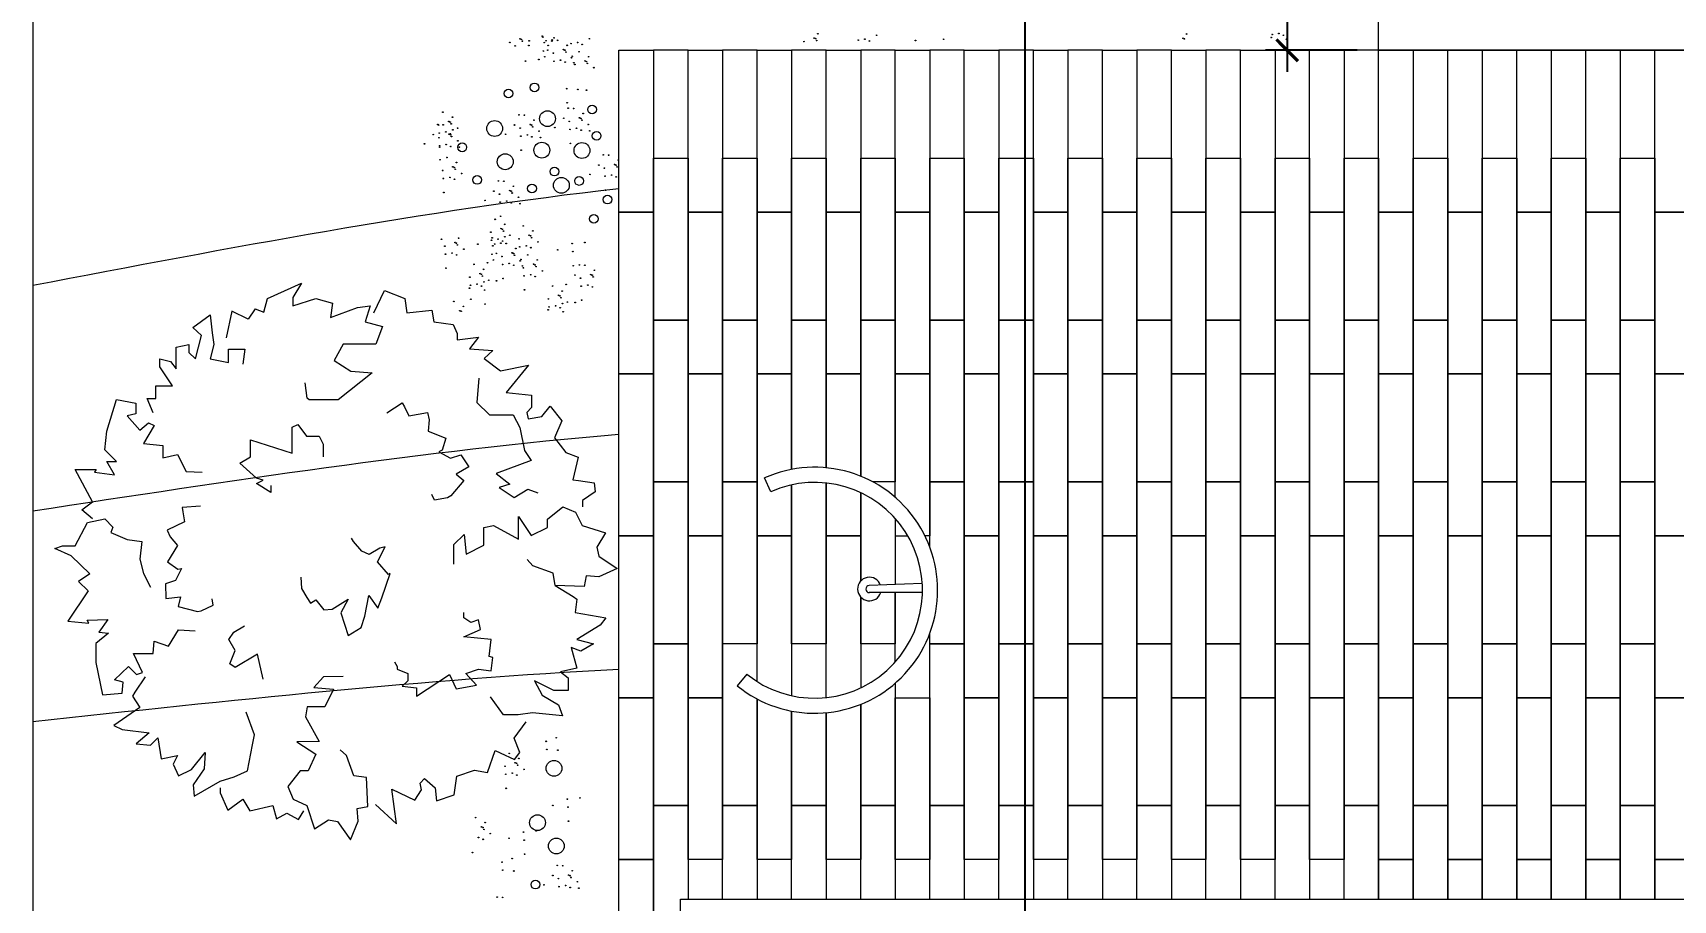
# Model space of a CAD drawing. Header units: millimetres. Extents: x 19901 to 59163, y 13732 to 30178.
# Drawn here: x 41635 to 42395, y 27359 to 27761 of the extents above; entities that cross this region are included whole.
import ezdxf

# ---------------------------------------------------------------- set-up
doc = ezdxf.new("R2010")
doc.units = ezdxf.units.MM
doc.layers.get('0').update_dxf_attribs({"lineweight": 18})
doc.layers.add('A-ANNO-SYMB', color=3, linetype='Continuous')
for name, color, linetype, lineweight in [('A-FURN', 8, 'Continuous', 13), ('Curve di livello', 6, 'Continuous', 9), ('Pavimentazione esterna', 51, 'Continuous', 15), ('QUOTE', 252, 'Continuous', 13), ('Vegetazione', 53, 'Continuous', 9), ('Verde', 86, 'Continuous', 5), ('Wall', 255, 'Continuous', 20)]:
    doc.layers.add(name, color=color, linetype=linetype, lineweight=lineweight)
doc.styles.get("Standard").update_dxf_attribs({"font": 'arial.ttf'})
doc.dimstyles.new('1-1', dxfattribs={"dimtxt": 15, "dimasz": 10, "dimexe": 10, "dimexo": 10, "dimgap": 5, "dimtad": 1, "dimdec": 0, "dimtxsty": 'Standard', "dimblk": 'ARCHTICK', "dimcen": 2.5, "dimdle": 10, "dimadec": 0, "dimazin": 0, "dimtfac": 1, "dimtdec": 0, "dimtmove": 0, "dimatfit": 3, "dimldrblk": 'ARCHTICK', "dimfxl": 1, "dimarcsym": 0})

# ---------------------------------------------------------------- blocks, each defined once
blk = doc.blocks.new('_ArchTick')
at = {"color": 0, "linetype": 'ByBlock', "const_width": 0.15}
blk.add_lwpolyline([(-0.5, -0.5), (0.5, 0.5)], dxfattribs=at)
blk = doc.blocks.new('*D115')
at = {"layer": 'Defpoints', "color": 0, "transparency": 16777216}
for p in [(42258.16, 28224.59), (42215.8, 27753.14), (42258.16, 27753.14)]:
    blk.add_point(p, dxfattribs=at)
at = {"layer": 'QUOTE', "color": 0, "lineweight": -2, "transparency": 16777216}
for p, q in [((42215.8, 28234.59), (42215.8, 27743.14)), ((42248.16, 28224.59), (42205.8, 28224.59)), ((42248.16, 27753.14), (42205.8, 27753.14))]:
    blk.add_line(p, q, dxfattribs=at)
at = {"layer": 'QUOTE', "color": 0, "lineweight": -2, "transparency": 16777216, "xscale": 10, "yscale": 10, "zscale": 10}
for p, rotation in [((42215.8, 28224.59), 90), ((42215.8, 27753.14), 270)]:
    blk.add_blockref('_ArchTick', p, dxfattribs=dict(at, rotation=rotation))
at = {"layer": 'QUOTE', "color": 0, "transparency": 16777216, "insert": (42203.27, 27988.87), "char_height": 15, "attachment_point": 5, "rotation": 90}
blk.add_mtext('471', dxfattribs=at)

msp = doc.modelspace()

# ---------------------------------------------------------------- linework, layer by layer
for p, q in [((41634.61, 27774.99), (41634.57, 27644.26)), ((41634.57, 27644.26), (41634.53, 27509.96)), ((41634.53, 27509.96), (41634.53, 27382.51)), ((41634.53, 27382.51), (41634.53, 27258.48))]:
    msp.add_line(p, q)
at = {"layer": 'A-ANNO-SYMB'}
msp.add_line((42094.27, 28894.92), (42094.27, 26705.81), dxfattribs=at)
at = {"layer": 'A-FURN'}
for p, q in [((42046.7, 27506.12), (42022.09, 27505.16)), ((42046.8, 27501.95), (42022.16, 27501.82))]:
    msp.add_line(p, q, dxfattribs=at)
for radius, start, end in [(5.48, 19.9829, 342.56406), (1.67, 94.11892, 268.42804)]:
    msp.add_arc((42022.21, 27503.49), radius, start, end, dxfattribs=at)
at = {"layer": 'Curve di livello'}
for points in [[(41634.57, 27644.26), (41725.33, 27661.6), (41816.08, 27678.93), (41906.16, 27689.13)], [(41634.54, 27539.71), (41725.2, 27553.6), (41815.86, 27567.49), (41906.16, 27575.31)], [(41634.53, 27442.15), (41725.2, 27451.89), (41815.87, 27461.62), (41906.16, 27466.44)]]:
    msp.add_open_spline(points, degree=3, dxfattribs=at)
at = {"layer": 'Pavimentazione esterna'}
for p, q in [((41938.16, 27753.14), (41922.16, 27753.14)), ((41970.16, 27753.14), (41954.16, 27753.14)), ((42002.16, 27753.14), (41986.16, 27753.14)), ((42034.16, 27753.14), (42018.16, 27753.14)), ((42066.16, 27753.14), (42050.16, 27753.14)), ((42098.16, 27753.14), (42082.16, 27753.14)), ((42130.16, 27753.14), (42114.16, 27753.14)), ((42162.16, 27753.14), (42146.16, 27753.14)), ((42194.16, 27753.14), (42178.16, 27753.14)), ((42226.16, 27753.14), (42210.16, 27753.14)), ((42258.16, 27753.14), (42242.16, 27753.14)), ((42274.16, 27753.14), (42290.16, 27753.14)), ((42306.16, 27753.14), (42322.16, 27753.14)), ((42338.16, 27753.14), (42354.16, 27753.14)), ((42370.16, 27753.14), (42386.16, 27753.14))]:
    msp.add_line(p, q, dxfattribs=at)
for points in [[(41906.16, 27753.14), (41922.16, 27753.14), (41922.16, 27678.14), (41906.16, 27678.14), (41906.16, 27753.14)], [(41938.16, 27753.14), (41954.16, 27753.14), (41954.16, 27678.14), (41938.16, 27678.14), (41938.16, 27753.14)], [(41970.16, 27753.14), (41986.16, 27753.14), (41986.16, 27678.14), (41970.16, 27678.14), (41970.16, 27753.14)], [(42002.16, 27753.14), (42018.16, 27753.14), (42018.16, 27678.14), (42002.16, 27678.14), (42002.16, 27753.14)], [(42034.16, 27753.14), (42050.16, 27753.14), (42050.16, 27678.14), (42034.16, 27678.14), (42034.16, 27753.14)], [(42066.16, 27753.14), (42082.16, 27753.14), (42082.16, 27678.14), (42066.16, 27678.14), (42066.16, 27753.14)], [(42098.16, 27753.14), (42114.16, 27753.14), (42114.16, 27678.14), (42098.16, 27678.14), (42098.16, 27753.14)], [(42130.16, 27753.14), (42146.16, 27753.14), (42146.16, 27678.14), (42130.16, 27678.14), (42130.16, 27753.14)], [(42162.16, 27753.14), (42178.16, 27753.14), (42178.16, 27678.14), (42162.16, 27678.14), (42162.16, 27753.14)], [(42194.16, 27753.14), (42210.16, 27753.14), (42210.16, 27678.14), (42194.16, 27678.14), (42194.16, 27753.14)], [(42226.16, 27753.14), (42242.16, 27753.14), (42242.16, 27678.14), (42226.16, 27678.14), (42226.16, 27753.14)], [(42258.16, 27753.14), (42274.16, 27753.14), (42274.16, 27678.14), (42258.16, 27678.14), (42258.16, 27753.14)], [(42290.16, 27753.14), (42306.16, 27753.14), (42306.16, 27678.14), (42290.16, 27678.14), (42290.16, 27753.14)], [(42322.16, 27753.14), (42338.16, 27753.14), (42338.16, 27678.14), (42322.16, 27678.14), (42322.16, 27753.14)], [(42354.16, 27753.14), (42370.16, 27753.14), (42370.16, 27678.14), (42354.16, 27678.14), (42354.16, 27753.14)], [(42386.16, 27753.14), (42402.16, 27753.14), (42402.16, 27678.14), (42386.16, 27678.14), (42386.16, 27753.14)], [(41922.16, 27703.14), (41938.16, 27703.14), (41938.16, 27628.14), (41922.16, 27628.14), (41922.16, 27703.14)], [(41954.16, 27703.14), (41970.16, 27703.14), (41970.16, 27628.14), (41954.16, 27628.14), (41954.16, 27703.14)], [(41986.16, 27703.14), (42002.16, 27703.14), (42002.16, 27628.14), (41986.16, 27628.14), (41986.16, 27703.14)], [(42018.16, 27703.14), (42034.16, 27703.14), (42034.16, 27628.14), (42018.16, 27628.14), (42018.16, 27703.14)], [(42050.16, 27703.14), (42066.16, 27703.14), (42066.16, 27628.14), (42050.16, 27628.14), (42050.16, 27703.14)], [(42082.16, 27703.14), (42098.16, 27703.14), (42098.16, 27628.14), (42082.16, 27628.14), (42082.16, 27703.14)], [(42114.16, 27703.14), (42130.16, 27703.14), (42130.16, 27628.14), (42114.16, 27628.14), (42114.16, 27703.14)], [(42146.16, 27703.14), (42162.16, 27703.14), (42162.16, 27628.14), (42146.16, 27628.14), (42146.16, 27703.14)], [(42178.16, 27703.14), (42194.16, 27703.14), (42194.16, 27628.14), (42178.16, 27628.14), (42178.16, 27703.14)], [(42210.16, 27703.14), (42226.16, 27703.14), (42226.16, 27628.14), (42210.16, 27628.14), (42210.16, 27703.14)], [(42242.16, 27703.14), (42258.16, 27703.14), (42258.16, 27628.14), (42242.16, 27628.14), (42242.16, 27703.14)], [(42274.16, 27703.14), (42290.16, 27703.14), (42290.16, 27628.14), (42274.16, 27628.14), (42274.16, 27703.14)], [(42306.16, 27703.14), (42322.16, 27703.14), (42322.16, 27628.14), (42306.16, 27628.14), (42306.16, 27703.14)], [(42338.16, 27703.14), (42354.16, 27703.14), (42354.16, 27628.14), (42338.16, 27628.14), (42338.16, 27703.14)], [(42370.16, 27703.14), (42386.16, 27703.14), (42386.16, 27628.14), (42370.16, 27628.14), (42370.16, 27703.14)], [(41906.16, 27678.14), (41922.16, 27678.14), (41922.16, 27603.14), (41906.16, 27603.14), (41906.16, 27678.14)], [(41938.16, 27678.14), (41954.16, 27678.14), (41954.16, 27603.14), (41938.16, 27603.14), (41938.16, 27678.14)], [(41970.16, 27678.14), (41986.16, 27678.14), (41986.16, 27603.14), (41970.16, 27603.14), (41970.16, 27678.14)], [(42002.16, 27678.14), (42018.16, 27678.14), (42018.16, 27603.14), (42002.16, 27603.14), (42002.16, 27678.14)], [(42034.16, 27678.14), (42050.16, 27678.14), (42050.16, 27603.14), (42034.16, 27603.14), (42034.16, 27678.14)], [(42066.16, 27678.14), (42082.16, 27678.14), (42082.16, 27603.14), (42066.16, 27603.14), (42066.16, 27678.14)], [(42098.16, 27678.14), (42114.16, 27678.14), (42114.16, 27603.14), (42098.16, 27603.14), (42098.16, 27678.14)], [(42130.16, 27678.14), (42146.16, 27678.14), (42146.16, 27603.14), (42130.16, 27603.14), (42130.16, 27678.14)], [(42162.16, 27678.14), (42178.16, 27678.14), (42178.16, 27603.14), (42162.16, 27603.14), (42162.16, 27678.14)], [(42194.16, 27678.14), (42210.16, 27678.14), (42210.16, 27603.14), (42194.16, 27603.14), (42194.16, 27678.14)], [(42226.16, 27678.14), (42242.16, 27678.14), (42242.16, 27603.14), (42226.16, 27603.14), (42226.16, 27678.14)], [(42258.16, 27678.14), (42274.16, 27678.14), (42274.16, 27603.14), (42258.16, 27603.14), (42258.16, 27678.14)], [(42290.16, 27678.14), (42306.16, 27678.14), (42306.16, 27603.14), (42290.16, 27603.14), (42290.16, 27678.14)], [(42322.16, 27678.14), (42338.16, 27678.14), (42338.16, 27603.14), (42322.16, 27603.14), (42322.16, 27678.14)], [(42354.16, 27678.14), (42370.16, 27678.14), (42370.16, 27603.14), (42354.16, 27603.14), (42354.16, 27678.14)], [(42386.16, 27678.14), (42402.16, 27678.14), (42402.16, 27603.14), (42386.16, 27603.14), (42386.16, 27678.14)], [(41922.16, 27628.14), (41938.16, 27628.14), (41938.16, 27553.14), (41922.16, 27553.14), (41922.16, 27628.14)], [(41954.16, 27628.14), (41970.16, 27628.14), (41970.16, 27553.14), (41954.16, 27553.14), (41954.16, 27628.14)], [(41986.16, 27628.14), (42002.16, 27628.14), (42002.16, 27559.67)], [(41986.16, 27558.92), (41986.16, 27628.14)], [(42018.16, 27628.14), (42034.16, 27628.14), (42034.16, 27553.14), (42023.78, 27553.14)], [(42018.16, 27555.77), (42018.16, 27628.14)], [(42050.16, 27628.14), (42066.16, 27628.14), (42066.16, 27553.14), (42050.16, 27553.14), (42050.16, 27628.14)], [(42082.16, 27628.14), (42098.16, 27628.14), (42098.16, 27553.14), (42082.16, 27553.14), (42082.16, 27628.14)], [(42114.16, 27628.14), (42130.16, 27628.14), (42130.16, 27553.14), (42114.16, 27553.14), (42114.16, 27628.14)], [(42146.16, 27628.14), (42162.16, 27628.14), (42162.16, 27553.14), (42146.16, 27553.14), (42146.16, 27628.14)], [(42178.16, 27628.14), (42194.16, 27628.14), (42194.16, 27553.14), (42178.16, 27553.14), (42178.16, 27628.14)], [(42210.16, 27628.14), (42226.16, 27628.14), (42226.16, 27553.14), (42210.16, 27553.14), (42210.16, 27628.14)], [(42242.16, 27628.14), (42258.16, 27628.14), (42258.16, 27553.14), (42242.16, 27553.14), (42242.16, 27628.14)], [(42274.16, 27628.14), (42290.16, 27628.14), (42290.16, 27553.14), (42274.16, 27553.14), (42274.16, 27628.14)], [(42306.16, 27628.14), (42322.16, 27628.14), (42322.16, 27553.14), (42306.16, 27553.14), (42306.16, 27628.14)], [(42338.16, 27628.14), (42354.16, 27628.14), (42354.16, 27553.14), (42338.16, 27553.14), (42338.16, 27628.14)], [(42370.16, 27628.14), (42386.16, 27628.14), (42386.16, 27553.14), (42370.16, 27553.14), (42370.16, 27628.14)], [(41906.16, 27603.14), (41922.16, 27603.14), (41922.16, 27528.14), (41906.16, 27528.14), (41906.16, 27603.14)], [(41938.16, 27603.14), (41954.16, 27603.14), (41954.16, 27528.14), (41938.16, 27528.14), (41938.16, 27603.14)], [(41970.16, 27603.14), (41986.16, 27603.14), (41986.16, 27558.92)], [(41986.16, 27551.78), (41986.16, 27528.14), (41970.16, 27528.14), (41970.16, 27603.14)], [(42002.16, 27603.14), (42018.16, 27603.14), (42018.16, 27555.77)], [(42002.16, 27559.67), (42002.16, 27603.14)], [(42034.16, 27603.14), (42050.16, 27603.14), (42050.16, 27528.14), (42047.93, 27528.14)], [(42034.16, 27545.98), (42034.16, 27603.14)], [(42066.16, 27603.14), (42082.16, 27603.14), (42082.16, 27528.14), (42066.16, 27528.14), (42066.16, 27603.14)], [(42098.16, 27603.14), (42114.16, 27603.14), (42114.16, 27528.14), (42098.16, 27528.14), (42098.16, 27603.14)], [(42130.16, 27603.14), (42146.16, 27603.14), (42146.16, 27528.14), (42130.16, 27528.14), (42130.16, 27603.14)], [(42162.16, 27603.14), (42178.16, 27603.14), (42178.16, 27528.14), (42162.16, 27528.14), (42162.16, 27603.14)], [(42194.16, 27603.14), (42210.16, 27603.14), (42210.16, 27528.14), (42194.16, 27528.14), (42194.16, 27603.14)], [(42226.16, 27603.14), (42242.16, 27603.14), (42242.16, 27528.14), (42226.16, 27528.14), (42226.16, 27603.14)], [(42258.16, 27603.14), (42274.16, 27603.14), (42274.16, 27528.14), (42258.16, 27528.14), (42258.16, 27603.14)], [(42290.16, 27603.14), (42306.16, 27603.14), (42306.16, 27528.14), (42290.16, 27528.14), (42290.16, 27603.14)], [(42322.16, 27603.14), (42338.16, 27603.14), (42338.16, 27528.14), (42322.16, 27528.14), (42322.16, 27603.14)], [(42354.16, 27603.14), (42370.16, 27603.14), (42370.16, 27528.14), (42354.16, 27528.14), (42354.16, 27603.14)], [(42386.16, 27603.14), (42402.16, 27603.14), (42402.16, 27528.14), (42386.16, 27528.14), (42386.16, 27603.14)], [(41922.16, 27553.14), (41938.16, 27553.14), (41938.16, 27478.14), (41922.16, 27478.14), (41922.16, 27553.14)], [(41954.16, 27553.14), (41970.16, 27553.14), (41970.16, 27478.14), (41954.16, 27478.14), (41954.16, 27553.14)], [(42002.16, 27552.64), (42002.16, 27478.14), (41986.16, 27478.14), (41986.16, 27551.78)], [(42018.16, 27548.14), (42018.16, 27528.14), (42002.16, 27528.14), (42002.16, 27552.64)], [(42018.16, 27507.19), (42018.16, 27548.14)], [(42050.16, 27553.14), (42066.16, 27553.14), (42066.16, 27478.14), (42050.16, 27478.14), (42050.16, 27482.87)], [(42050.16, 27522.98), (42050.16, 27553.14)], [(42082.16, 27553.14), (42098.16, 27553.14), (42098.16, 27478.14), (42082.16, 27478.14), (42082.16, 27553.14)], [(42114.16, 27553.14), (42130.16, 27553.14), (42130.16, 27478.14), (42114.16, 27478.14), (42114.16, 27553.14)], [(42146.16, 27553.14), (42162.16, 27553.14), (42162.16, 27478.14), (42146.16, 27478.14), (42146.16, 27553.14)], [(42178.16, 27553.14), (42194.16, 27553.14), (42194.16, 27478.14), (42178.16, 27478.14), (42178.16, 27553.14)], [(42210.16, 27553.14), (42226.16, 27553.14), (42226.16, 27478.14), (42210.16, 27478.14), (42210.16, 27553.14)], [(42242.16, 27553.14), (42258.16, 27553.14), (42258.16, 27478.14), (42242.16, 27478.14), (42242.16, 27553.14)], [(42274.16, 27553.14), (42290.16, 27553.14), (42290.16, 27478.14), (42274.16, 27478.14), (42274.16, 27553.14)], [(42306.16, 27553.14), (42322.16, 27553.14), (42322.16, 27478.14), (42306.16, 27478.14), (42306.16, 27553.14)], [(42338.16, 27553.14), (42354.16, 27553.14), (42354.16, 27478.14), (42338.16, 27478.14), (42338.16, 27553.14)], [(42370.16, 27553.14), (42386.16, 27553.14), (42386.16, 27478.14), (42370.16, 27478.14), (42370.16, 27553.14)], [(42034.16, 27536.16), (42034.16, 27505.63)], [(41906.16, 27528.14), (41922.16, 27528.14), (41922.16, 27453.14), (41906.16, 27453.14), (41906.16, 27528.14)], [(41938.16, 27528.14), (41954.16, 27528.14), (41954.16, 27453.14), (41938.16, 27453.14), (41938.16, 27528.14)], [(41970.16, 27528.14), (41986.16, 27528.14), (41986.16, 27454.07)], [(41970.16, 27460.62), (41970.16, 27528.14)], [(42002.16, 27528.14), (42018.16, 27528.14), (42018.16, 27507.19)], [(42002.16, 27453.21), (42002.16, 27528.14)], [(42034.16, 27528.14), (42039.98, 27528.14)], [(42066.16, 27528.14), (42082.16, 27528.14), (42082.16, 27453.14), (42066.16, 27453.14), (42066.16, 27528.14)], [(42098.16, 27528.14), (42114.16, 27528.14), (42114.16, 27453.14), (42098.16, 27453.14), (42098.16, 27528.14)], [(42130.16, 27528.14), (42146.16, 27528.14), (42146.16, 27453.14), (42130.16, 27453.14), (42130.16, 27528.14)], [(42162.16, 27528.14), (42178.16, 27528.14), (42178.16, 27453.14), (42162.16, 27453.14), (42162.16, 27528.14)], [(42194.16, 27528.14), (42210.16, 27528.14), (42210.16, 27453.14), (42194.16, 27453.14), (42194.16, 27528.14)], [(42226.16, 27528.14), (42242.16, 27528.14), (42242.16, 27453.14), (42226.16, 27453.14), (42226.16, 27528.14)], [(42258.16, 27528.14), (42274.16, 27528.14), (42274.16, 27453.14), (42258.16, 27453.14), (42258.16, 27528.14)], [(42290.16, 27528.14), (42306.16, 27528.14), (42306.16, 27453.14), (42290.16, 27453.14), (42290.16, 27528.14)], [(42322.16, 27528.14), (42338.16, 27528.14), (42338.16, 27453.14), (42322.16, 27453.14), (42322.16, 27528.14)], [(42354.16, 27528.14), (42370.16, 27528.14), (42370.16, 27453.14), (42354.16, 27453.14), (42354.16, 27528.14)], [(42386.16, 27528.14), (42402.16, 27528.14), (42402.16, 27453.14), (42386.16, 27453.14), (42386.16, 27528.14)], [(42034.16, 27501.88), (42034.16, 27478.14), (42018.16, 27478.14), (42018.16, 27499.79)], [(42034.16, 27469.69), (42034.16, 27501.88)], [(42018.16, 27499.79), (42018.16, 27457.71)], [(41922.16, 27478.14), (41938.16, 27478.14), (41938.16, 27403.14), (41922.16, 27403.14), (41922.16, 27478.14)], [(41970.16, 27452.54), (41970.16, 27403.14), (41954.16, 27403.14), (41954.16, 27478.14)], [(42050.16, 27478.14), (42066.16, 27478.14), (42066.16, 27403.14), (42050.16, 27403.14), (42050.16, 27478.14)], [(42082.16, 27478.14), (42098.16, 27478.14), (42098.16, 27403.14), (42082.16, 27403.14), (42082.16, 27478.14)], [(42114.16, 27478.14), (42130.16, 27478.14), (42130.16, 27403.14), (42114.16, 27403.14), (42114.16, 27478.14)], [(42146.16, 27478.14), (42162.16, 27478.14), (42162.16, 27403.14), (42146.16, 27403.14), (42146.16, 27478.14)], [(42178.16, 27478.14), (42194.16, 27478.14), (42194.16, 27403.14), (42178.16, 27403.14), (42178.16, 27478.14)], [(42210.16, 27478.14), (42226.16, 27478.14), (42226.16, 27403.14), (42210.16, 27403.14), (42210.16, 27478.14)], [(42242.16, 27478.14), (42258.16, 27478.14), (42258.16, 27403.14), (42242.16, 27403.14), (42242.16, 27478.14)], [(42274.16, 27478.14), (42290.16, 27478.14), (42290.16, 27403.14), (42274.16, 27403.14), (42274.16, 27478.14)], [(42306.16, 27478.14), (42322.16, 27478.14), (42322.16, 27403.14), (42306.16, 27403.14), (42306.16, 27478.14)], [(42338.16, 27478.14), (42354.16, 27478.14), (42354.16, 27403.14), (42338.16, 27403.14), (42338.16, 27478.14)], [(42370.16, 27478.14), (42386.16, 27478.14), (42386.16, 27403.14), (42370.16, 27403.14), (42370.16, 27478.14)], [(42034.16, 27459.87), (42034.16, 27403.14), (42018.16, 27403.14), (42018.16, 27450.08)], [(41906.16, 27453.14), (41922.16, 27453.14), (41922.16, 27378.14), (41906.16, 27378.14), (41906.16, 27453.14)], [(41938.16, 27453.14), (41954.16, 27453.14), (41954.16, 27378.14), (41938.16, 27378.14), (41938.16, 27453.14)], [(41986.16, 27446.93), (41986.16, 27378.14), (41970.16, 27378.14), (41970.16, 27452.54)], [(42018.16, 27450.08), (42018.16, 27378.14), (42002.16, 27378.14), (42002.16, 27446.18)], [(42034.16, 27453.14), (42050.16, 27453.14), (42050.16, 27378.14), (42034.16, 27378.14), (42034.16, 27453.14)], [(42066.16, 27453.14), (42082.16, 27453.14), (42082.16, 27378.14), (42066.16, 27378.14), (42066.16, 27453.14)], [(42098.16, 27453.14), (42114.16, 27453.14), (42114.16, 27378.14), (42098.16, 27378.14), (42098.16, 27453.14)], [(42130.16, 27453.14), (42146.16, 27453.14), (42146.16, 27378.14), (42130.16, 27378.14), (42130.16, 27453.14)], [(42162.16, 27453.14), (42178.16, 27453.14), (42178.16, 27378.14), (42162.16, 27378.14), (42162.16, 27453.14)], [(42194.16, 27453.14), (42210.16, 27453.14), (42210.16, 27378.14), (42194.16, 27378.14), (42194.16, 27453.14)], [(42226.16, 27453.14), (42242.16, 27453.14), (42242.16, 27378.14), (42226.16, 27378.14), (42226.16, 27453.14)], [(42258.16, 27453.14), (42274.16, 27453.14), (42274.16, 27378.14), (42258.16, 27378.14), (42258.16, 27453.14)], [(42290.16, 27453.14), (42306.16, 27453.14), (42306.16, 27378.14), (42290.16, 27378.14), (42290.16, 27453.14)], [(42322.16, 27453.14), (42338.16, 27453.14), (42338.16, 27378.14), (42322.16, 27378.14), (42322.16, 27453.14)], [(42354.16, 27453.14), (42370.16, 27453.14), (42370.16, 27378.14), (42354.16, 27378.14), (42354.16, 27453.14)], [(42386.16, 27453.14), (42402.16, 27453.14), (42402.16, 27378.14), (42386.16, 27378.14), (42386.16, 27453.14)], [(42002.16, 27446.18), (42002.16, 27403.14), (41986.16, 27403.14), (41986.16, 27446.93)], [(41922.16, 27403.14), (41938.16, 27403.14), (41938.16, 27359.8)], [(41934.61, 27328.14), (41922.16, 27328.14), (41922.16, 27403.14)], [(41954.16, 27403.14), (41970.16, 27403.14), (41970.16, 27359.8)], [(41954.16, 27359.8), (41954.16, 27403.14)], [(41986.16, 27403.14), (42002.16, 27403.14), (42002.16, 27359.8)], [(41986.16, 27359.8), (41986.16, 27403.14)], [(42018.16, 27403.14), (42034.16, 27403.14), (42034.16, 27359.8)], [(42018.16, 27359.8), (42018.16, 27403.14)], [(42050.16, 27403.14), (42066.16, 27403.14), (42066.16, 27359.8)], [(42050.16, 27359.8), (42050.16, 27403.14)], [(42082.16, 27403.14), (42098.16, 27403.14), (42098.16, 27359.8)], [(42082.16, 27359.8), (42082.16, 27403.14)], [(42114.16, 27403.14), (42130.16, 27403.14), (42130.16, 27359.8)], [(42114.16, 27359.8), (42114.16, 27403.14)], [(42146.16, 27403.14), (42162.16, 27403.14), (42162.16, 27359.8)], [(42146.16, 27359.8), (42146.16, 27403.14)], [(42178.16, 27403.14), (42194.16, 27403.14), (42194.16, 27359.8)], [(42178.16, 27359.8), (42178.16, 27403.14)], [(42210.16, 27403.14), (42226.16, 27403.14), (42226.16, 27359.8)], [(42210.16, 27359.8), (42210.16, 27403.14)], [(42242.16, 27403.14), (42258.16, 27403.14), (42258.16, 27359.8)], [(42242.16, 27359.8), (42242.16, 27403.14)], [(42274.16, 27403.14), (42290.16, 27403.14), (42290.16, 27359.8)], [(42274.16, 27359.8), (42274.16, 27403.14)], [(42306.16, 27403.14), (42322.16, 27403.14), (42322.16, 27359.8)], [(42306.16, 27359.8), (42306.16, 27403.14)], [(42338.16, 27403.14), (42354.16, 27403.14), (42354.16, 27359.8)], [(42338.16, 27359.8), (42338.16, 27403.14)], [(42370.16, 27403.14), (42386.16, 27403.14), (42386.16, 27359.8)], [(42370.16, 27359.8), (42370.16, 27403.14)], [(41906.16, 27378.14), (41922.16, 27378.14), (41922.16, 27277.14), (41906.16, 27277.14), (41906.16, 27378.14)], [(42258.16, 27378.14), (42274.16, 27378.14), (42274.16, 27359.8)], [(42258.16, 27359.8), (42258.16, 27378.14)], [(42290.16, 27378.14), (42306.16, 27378.14), (42306.16, 27359.8)], [(42290.16, 27359.8), (42290.16, 27378.14)], [(42322.16, 27378.14), (42338.16, 27378.14), (42338.16, 27359.8)], [(42322.16, 27359.8), (42322.16, 27378.14)], [(42354.16, 27378.14), (42370.16, 27378.14), (42370.16, 27359.8)], [(42354.16, 27359.8), (42354.16, 27378.14)], [(42386.16, 27378.14), (42402.16, 27378.14), (42402.16, 27359.8)], [(42386.16, 27359.8), (42386.16, 27378.14)]]:
    msp.add_lwpolyline(points, dxfattribs=at)
at = {"layer": 'Vegetazione'}
for centre, radius in [((41866.98, 27735.94), 2.02), ((41854.96, 27733.14), 2.02), ((41873.06, 27721.43), 3.67), ((41893.67, 27725.72), 2.02), ((41848.54, 27716.86), 3.67), ((41895.8, 27713.5), 2.02), ((41833.53, 27708.16), 2.02), ((41870.41, 27706.87), 3.67), ((41888.98, 27706.69), 3.67), ((41853.45, 27701.48), 3.67), ((41840.42, 27693.05), 2.02), ((41876.21, 27696.9), 2.02), ((41879.47, 27690.55), 3.67), ((41887.64, 27692.57), 2.02), ((41865.84, 27689.06), 2.02), ((41900.85, 27683.94), 2.02), ((41894.49, 27675), 2.02), ((41876.04, 27420.43), 3.67), ((41868.37, 27395.25), 3.67), ((41877.12, 27384.44), 3.67), ((41867.41, 27366.54), 2.02)]:
    msp.add_circle(centre, radius, dxfattribs=at)
at = {"layer": 'Verde'}
for p, q in [((41976.45, 27548.59), (41973.6, 27554.99)), ((41965.35, 27464.06), (41960.94, 27458.62))]:
    msp.add_line(p, q, dxfattribs=at)
for points in [[(41737.59, 27633.27), (41741.54, 27631.86), (41743.33, 27638.1), (41759.01, 27645.16), (41754.98, 27638.51), (41754.98, 27634.77), (41765.73, 27638.1), (41773.35, 27636.02), (41772.45, 27629.37), (41784.99, 27633.94), (41790.82, 27634.77), (41788.58, 27627.29), (41796.64, 27625.21), (41793.51, 27616.9), (41778.27, 27616.9), (41774.24, 27609.42), (41781.86, 27604.43), (41791.71, 27603.6), (41776.03, 27591.13), (41762.6, 27591.13), (41761.7, 27591.96), (41760.8, 27599.03)], [(41792.61, 27631.45), (41797.54, 27641.84), (41806.94, 27638.1), (41807.84, 27631.45), (41819.49, 27632.7), (41820.38, 27627.29), (41829.34, 27626.04), (41831.14, 27621.89), (41831.14, 27618.98), (41840.99, 27620.23), (41836.96, 27614.82), (41847.71, 27613.99), (41843.68, 27610.25), (41851.21, 27604.64)], [(41737.59, 27633.27), (41734.27, 27628.52), (41726.75, 27632.2), (41724.12, 27619.96)], [(41690.24, 27585.19), (41687.55, 27591.84), (41691.58, 27591.84), (41691.58, 27597.66), (41699.2, 27597.66), (41693.38, 27606.39), (41693.38, 27610.13), (41698.3, 27608.88), (41700.99, 27605.56), (41700.99, 27615.53), (41706.81, 27616.78), (41706.81, 27613.04), (41709.95, 27610.13), (41712.64, 27620.94), (41708.61, 27624.68), (41716.67, 27630.5), (41717.57, 27622.18), (41718.46, 27616.78), (41716.67, 27610.13), (41725.18, 27608.47), (41725.18, 27614.7), (41732.8, 27614.7), (41731.9, 27607.64)], [(41841.17, 27601.2), (41840.27, 27589.98), (41846.09, 27584.16), (41857.12, 27584.15), (41860.26, 27578.33), (41862.37, 27567.66), (41865.5, 27563.09), (41849.29, 27556.97), (41855.5, 27552.16), (41850.57, 27550.49), (41857.63, 27545.87), (41863.86, 27549.8), (41868.62, 27548.03)], [(41851.21, 27604.64), (41864.23, 27607.15), (41853.87, 27594.56), (41865.68, 27593.28), (41865.68, 27587.54), (41863.45, 27585.3), (41864.09, 27582.43), (41870.47, 27583.39), (41874.3, 27588.18), (41879.73, 27581.48), (41876.22, 27573.5), (41881.58, 27566.77), (41887.28, 27564.57), (41884.83, 27554.04), (41887.39, 27553.72), (41894.73, 27552.76), (41895.05, 27548.61), (41889.3, 27544.46), (41889.26, 27541.63)], [(41662.14, 27535.99), (41657.22, 27540.14), (41662.14, 27543.88), (41654.08, 27558.85), (41663.94, 27558.85), (41663.04, 27557.6), (41672.45, 27556.35), (41668.86, 27562.59), (41673.34, 27562.59), (41667.97, 27567.99), (41668.86, 27576.72), (41673.34, 27591.27), (41682.3, 27589.61), (41682.3, 27584.62), (41678.27, 27583.79), (41684.09, 27577.14), (41688.13, 27580.46), (41690.81, 27579.21), (41685.89, 27570.9), (41694.85, 27570.07), (41694.85, 27564.25), (41701.56, 27565.91), (41705.6, 27558.02), (41712.96, 27557.72)], [(41798.51, 27585.17), (41805.76, 27589.72), (41806.69, 27587.86), (41808.73, 27583.77), (41817.46, 27585.35), (41818.14, 27581.97), (41817.78, 27576.68), (41825.96, 27573.34), (41824.22, 27567.82), (41822.61, 27567.01), (41828.05, 27564.15), (41832.83, 27565.61), (41836.6, 27560.07), (41830.78, 27556.69), (41834.24, 27553.77), (41828.3, 27546.62), (41826.7, 27545.82), (41820.74, 27544.7), (41819.44, 27547.31)], [(41744.83, 27551.48), (41744.83, 27548.16), (41738.11, 27552.32), (41741.25, 27553.98), (41738.11, 27554.81), (41730.5, 27561.88), (41735.43, 27564.79), (41735.43, 27572.68), (41754.69, 27566.45), (41754.69, 27578.5), (41757.38, 27579.75), (41761.41, 27574.35), (41767.23, 27574.35), (41769.02, 27570.6), (41769.02, 27564.79)], [(41712.24, 27541.83), (41703.71, 27541.25), (41704.05, 27539.2), (41704.8, 27534.69), (41696.81, 27530.83), (41698.25, 27527.7), (41701.65, 27523.63), (41697, 27516.11), (41701.66, 27512.68), (41703.43, 27512.97), (41700.71, 27507.46), (41695.99, 27505.83), (41696.2, 27499.12), (41702.9, 27499.82), (41701.81, 27495.42), (41710.82, 27493.14), (41712.59, 27493.43), (41718.06, 27496.03), (41717.58, 27498.9)], [(41829.56, 27515.04), (41829.56, 27524.18), (41834.49, 27528.75), (41835.39, 27519.61), (41843.45, 27523.77), (41843.45, 27532.08), (41847.93, 27532.91), (41859.58, 27526.68), (41859.58, 27537.07), (41865.4, 27528.34), (41873.02, 27532.08), (41873.02, 27535.82), (41880.18, 27541.64), (41886.01, 27539.15), (41889.14, 27532.91), (41899.89, 27529.59), (41895.86, 27522.94), (41896.76, 27518.78), (41905.27, 27512.96), (41896.76, 27509.22), (41890.93, 27509.63), (41890.04, 27504.65), (41876.6, 27505.06), (41875.7, 27510.88), (41866.3, 27514.21), (41863.61, 27517.12)], [(41660.93, 27510.6), (41652.29, 27518.94), (41644.67, 27522.27), (41648.26, 27523.52), (41654.08, 27523.52), (41659.9, 27534.32), (41667.97, 27535.99), (41671.55, 27532.24), (41670.66, 27529.75), (41678.27, 27526.43), (41684.99, 27525.59), (41684.09, 27517.28), (41685.89, 27510.63), (41689.02, 27504.4)], [(41758.73, 27508.92), (41758.96, 27503.79), (41761.54, 27499.6), (41763.19, 27496.93), (41765.66, 27498.45), (41769.42, 27493.93), (41773.2, 27494.15), (41780.63, 27498.73), (41777.2, 27492.41), (41780.71, 27481.94), (41786.73, 27485.65), (41788.39, 27490.88), (41790.29, 27500.47), (41794.41, 27494.58), (41796.3, 27499.43), (41800.09, 27510.71), (41799.39, 27510.28), (41794.33, 27516.11), (41797.88, 27523.03), (41795.29, 27522.48), (41790.33, 27519.43), (41786.92, 27521.01), (41783.16, 27525.54), (41782.22, 27527.06)], [(41660.93, 27510.6), (41655.63, 27506.93), (41660.18, 27502.74), (41650.74, 27488.61), (41660.55, 27487.67), (41659.77, 27489), (41669.26, 27489.35), (41665.1, 27483.48), (41669.56, 27483.06), (41663.69, 27478.19), (41663.75, 27469.41), (41666.83, 27454.5), (41675.91, 27455.31), (41676.38, 27460.27), (41672.45, 27461.48), (41678.88, 27467.55), (41682.57, 27463.86), (41685.37, 27464.84), (41681.25, 27473.59), (41690.25, 27473.56), (41690.8, 27479.36), (41697.33, 27477.06), (41702.1, 27484.54), (41709.73, 27484.12)], [(41876.6, 27505.06), (41884.89, 27500.1), (41886.68, 27498.85), (41885.79, 27492.62), (41900.12, 27490.13), (41897.43, 27486.8), (41886.68, 27480.15), (41894.3, 27478.07), (41888.48, 27474.75), (41884, 27476.41), (41886.68, 27466.85), (41879.07, 27465.19), (41882.65, 27462.28), (41882.65, 27456.46), (41875.93, 27456.46), (41866.97, 27461.03), (41870.56, 27454.38), (41878.17, 27449.81), (41879.96, 27444.82), (41866.08, 27446.07), (41859.36, 27445.24), (41852.64, 27445.24), (41846.66, 27453.55)], [(41741.28, 27461.81), (41738.6, 27473.36), (41728.27, 27467.16), (41725.82, 27468.82), (41728.37, 27475.06), (41725.38, 27480.05), (41727.66, 27483.51), (41732.65, 27486.51)], [(41802.11, 27469.75), (41803.4, 27467.65), (41803.4, 27466.4), (41808.33, 27464.33), (41808.33, 27461), (41805.64, 27458.51), (41812.36, 27457.68), (41812.36, 27453.93), (41827.59, 27463.91), (41830.73, 27457.26), (41840.13, 27458.92), (41835.2, 27464.33), (41841.03, 27466.4), (41846.85, 27465.57), (41847.75, 27471.81), (41845.96, 27472.22), (41846.85, 27480.12), (41834.31, 27481.37), (41841.92, 27484.69), (41841.03, 27489.27), (41837.44, 27488.02), (41834.31, 27490.1), (41834.31, 27492.59)], [(41686.61, 27462.76), (41681.79, 27455.74), (41680.68, 27453.86), (41684.1, 27448.57), (41672.11, 27440.33), (41675.93, 27438.42), (41688.48, 27436.86), (41682.42, 27431.8), (41689.1, 27431.2), (41692.48, 27434.58), (41694.03, 27424.77), (41701.64, 27426.44), (41699.6, 27422.3), (41702.02, 27417.01), (41708.13, 27419.81), (41714.37, 27427.7), (41713.88, 27420.16), (41708.87, 27412.83), (41709.32, 27407.55), (41721.42, 27414.47), (41727.87, 27416.52), (41733.98, 27419.32), (41736.34, 27431.38), (41737.22, 27435.9), (41733.36, 27446.47)], [(41778.4, 27463.01), (41769.26, 27462.86), (41764.77, 27457.85), (41773.92, 27457.11), (41769.9, 27448.98), (41761.59, 27448.84), (41760.84, 27444.35), (41767.26, 27432.81), (41756.87, 27432.63), (41765.7, 27426.95), (41762.09, 27419.28), (41758.35, 27419.22), (41752.65, 27411.95), (41755.24, 27406.17), (41761.53, 27403.14), (41765.03, 27392.45), (41771.61, 27396.59), (41775.78, 27395.76), (41781.74, 27387.35), (41785.34, 27395.92), (41784.83, 27401.74), (41789.8, 27402.72), (41789.16, 27416.15), (41783.33, 27416.95), (41779.84, 27426.3), (41776.89, 27428.93)], [(41793.3, 27403.71), (41803, 27394.66), (41800.93, 27410.84), (41811.61, 27405.63), (41814.66, 27410.49), (41813.96, 27413.57), (41816.03, 27415.67), (41820.92, 27411.46), (41821.62, 27405.37), (41829.78, 27408.15), (41831.05, 27416.77), (41839.17, 27419.62), (41845.18, 27418.45), (41848.71, 27428.67), (41851.04, 27427.58), (41857.76, 27424.48), (41860.24, 27427.82), (41857.58, 27434.39), (41863.13, 27442.02)], [(41721.42, 27411.38), (41721.42, 27409.08), (41724.97, 27401.08), (41731.88, 27406.17), (41735.15, 27400.72), (41745.7, 27403.26), (41747.51, 27397.09), (41752.24, 27399.63), (41757.69, 27396.72), (41760.12, 27400.78)]]:
    msp.add_lwpolyline(points, dxfattribs=at)
for centre in [(41998.29, 27760.81), (42025.52, 27760.08), (42169.17, 27760.67), (42208.87, 27760.42), (42211.92, 27760.93), (42214.03, 27760.06), (41855.57, 27756.8), (41858.05, 27755.12), (41860.29, 27758.46), (41860.93, 27758.18), (41861.41, 27757.35), (41864.35, 27755.37), (41864.53, 27757.5), (41870.6, 27759.71), (41870.9, 27759.27), (41871.1, 27752.77), (41871.54, 27756.66), (41872.36, 27757.54), (41873.13, 27753.19), (41873.35, 27755.39), (41875.04, 27757.39), (41875.2, 27757.89), (41876.05, 27758.92), (41877.71, 27757.74), (41880.46, 27753.42), (41881.09, 27753.15), (41881.57, 27752.31), (41882.14, 27755.42), (41883.95, 27756.2), (41887, 27756.72), (41887.66, 27752.48), (41889.11, 27755.85), (41892.43, 27758.49), (41991.88, 27757.15), (41996.6, 27758.81), (41997.24, 27758.53), (41997.72, 27757.69), (42017.05, 27757.79), (42020.09, 27758.31), (42022.2, 27757.43), (42043.54, 27757.68), (42056.57, 27758.21), (42167.49, 27758.67), (42168.13, 27758.4), (42208.43, 27759.06), (42215.44, 27758.22), (41862.81, 27748.12), (41869.04, 27748.88), (41871.74, 27750.16), (41875.73, 27751.76), (41876.04, 27748.04), (41879.08, 27748.56), (41881.2, 27747.69), (41884.16, 27749.7), (41884.52, 27750.33), (41885.2, 27747.37), (41885.68, 27746.51), (41890.41, 27748.17), (41891.05, 27747.89), (41891.53, 27747.05), (41892.1, 27750.16), (41894.47, 27745.07), (41881.93, 27735.34), (41887.09, 27734.99), (41891.09, 27734.67), (41824.55, 27724.47), (41828.98, 27722.15), (41859.81, 27723.21), (41862.31, 27723.06), (41882.13, 27728.84), (41882.61, 27726.32), (41885.12, 27726.17), (41887.87, 27721.85), (41889.55, 27723.85), (41822.19, 27718.76), (41822.57, 27718.5), (41822.88, 27714.77), (41824.7, 27718.61), (41825.92, 27715.29), (41827.29, 27720.16), (41827.45, 27714.29), (41827.93, 27719.88), (41828.03, 27714.42), (41828.41, 27719.04), (41829.13, 27716.29), (41831.36, 27717.06), (41857.73, 27718.51), (41860.33, 27717.08), (41865.06, 27718.74), (41865.7, 27718.46), (41866.17, 27717.63), (41866.75, 27720.74), (41869.12, 27715.65), (41876.45, 27717.31), (41880.54, 27721.62), (41883.14, 27720.19), (41883.45, 27716.47), (41886.49, 27716.99), (41888.51, 27721.57), (41888.61, 27716.11), (41888.98, 27720.74), (41891.93, 27718.76), (41892.61, 27715.79), (41816.03, 27709.75), (41820.12, 27714.06), (41822.72, 27712.63), (41823.03, 27708.91), (41823.08, 27708.27), (41826.07, 27709.42), (41828.09, 27714.01), (41828.19, 27708.55), (41828.56, 27713.18), (41831.51, 27711.2), (41832.19, 27708.23), (41853.64, 27714.2), (41860.64, 27713.36), (41860.85, 27706.86), (41863.69, 27713.88), (41865.8, 27713), (41869.8, 27712.68), (41883.65, 27709.97), (41823.23, 27702.41), (41826.43, 27703.42), (41829.18, 27699.11), (41830.87, 27701.11), (41896.79, 27699.95), (41898.87, 27704.65), (41901.37, 27704.5), (41904.12, 27700.18), (41904.76, 27699.9), (41905.24, 27699.06), (41905.81, 27702.18), (41824.45, 27697.45), (41824.76, 27693.73), (41827.81, 27694.24), (41829.82, 27698.83), (41829.92, 27693.37), (41830.29, 27697.99), (41833.24, 27696.02), (41850.26, 27692.58), (41852.77, 27692.43), (41892.7, 27695.64), (41899.39, 27698.52), (41899.7, 27694.8), (41902.75, 27695.31), (41904.86, 27694.44), (41824.97, 27687.23), (41848.19, 27687.88), (41850.79, 27686.46), (41855.52, 27688.12), (41856.16, 27687.84), (41856.63, 27687), (41857.21, 27690.11), (41859.58, 27685.02), (41899.91, 27688.3), (41844.1, 27683.57), (41851.1, 27682.74), (41851.31, 27676.23), (41854.14, 27683.25), (41856.26, 27682.38), (41860.26, 27682.06), (41846.77, 27668.82), (41848.76, 27674.8), (41851.5, 27670.48), (41852.14, 27670.2), (41852.62, 27669.36), (41853.19, 27672.48), (41861.81, 27671.72), (41866.25, 27669.41), (41823.92, 27665.57), (41825.45, 27662.38), (41830.17, 27664.04), (41830.81, 27663.76), (41831.29, 27662.93), (41831.86, 27666.04), (41840.72, 27663.32), (41847.09, 27665.1), (41847.42, 27666.21), (41847.73, 27662.49), (41848.55, 27663.36), (41850.13, 27665.61), (41851.39, 27663.72), (41852.24, 27664.74), (41853.26, 27666.75), (41853.9, 27663.57), (41855.56, 27667.39), (41858.33, 27661.25), (41859.83, 27665.75), (41860.14, 27662.03), (41863.19, 27662.54), (41864.56, 27667.41), (41865.2, 27667.13), (41865.3, 27661.67), (41865.67, 27666.29), (41868.62, 27664.32), (41884.46, 27663.54), (41890.3, 27664.08), (41825.76, 27658.66), (41828.8, 27659.17), (41830.91, 27658.3), (41834.24, 27660.95), (41839, 27653.95), (41845.23, 27654.71), (41847.29, 27658.6), (41847.93, 27655.98), (41849.32, 27659.02), (41851.92, 27657.59), (41852.23, 27653.87), (41855.27, 27654.38), (41856.64, 27659.25), (41857.28, 27658.97), (41857.39, 27653.51), (41857.76, 27658.13), (41860.35, 27655.53), (41860.71, 27656.16), (41863.85, 27658.31), (41866.6, 27653.99), (41867.24, 27653.72), (41868.29, 27655.99), (41877.77, 27660.65), (41884.77, 27659.82), (41887.82, 27653.67), (41890.33, 27653.52), (41825.96, 27652.16), (41837.02, 27647.97), (41841.74, 27649.63), (41842.38, 27649.35), (41842.86, 27648.51), (41843.43, 27651.63), (41845.8, 27646.54), (41849.42, 27646.32), (41852.43, 27647.37), (41861.39, 27653.19), (41861.87, 27652.33), (41862.18, 27648.61), (41865.23, 27649.13), (41867.34, 27648.26), (41867.71, 27652.88), (41870.66, 27650.9), (41884.98, 27653.32), (41885.74, 27648.97), (41888.35, 27647.54), (41893.07, 27649.2), (41893.71, 27648.92), (41894.19, 27648.09), (41894.76, 27651.2), (41836.89, 27642.89), (41837.33, 27644.25), (41840.37, 27644.76), (41842.48, 27643.89), (41843.58, 27645.78), (41843.89, 27642.05), (41862.39, 27642.11), (41875.42, 27643.9), (41878.17, 27639.58), (41878.81, 27639.3), (41879.28, 27638.47), (41879.86, 27641.58), (41881.65, 27644.66), (41888.66, 27643.82), (41891.7, 27644.34), (41893.81, 27643.46), (41829.62, 27636.77), (41832.37, 27632.46), (41833.01, 27632.18), (41834.05, 27634.45), (41837.53, 27637.75), (41844.09, 27635.55), (41873.31, 27632.84), (41873.44, 27637.92), (41873.75, 27634.2), (41876.8, 27634.72), (41878.91, 27633.84), (41880.01, 27635.73), (41880.32, 27632.01), (41882.23, 27636.49), (41885.85, 27636.27), (41888.86, 27637.32), (41877.11, 27434.59), (41855.33, 27427.35), (41872.38, 27432.93), (41872.69, 27429.21), (41877.85, 27428.85), (41853.35, 27421.38), (41856.7, 27418.17), (41858.07, 27423.04), (41858.71, 27422.76), (41859.19, 27421.92), (41859.76, 27425.03), (41862.14, 27419.94), (41853.66, 27417.65), (41853.86, 27411.15), (41858.82, 27417.3), (41875.53, 27403.26), (41882.22, 27406.15), (41888.06, 27406.69), (41839.72, 27397.57), (41844.15, 27395.26), (41882.53, 27402.43), (41882.73, 27395.93), (41841.09, 27388.39), (41842.47, 27393.26), (41843.11, 27392.98), (41843.21, 27387.52), (41843.58, 27392.14), (41846.53, 27390.17), (41855.21, 27388), (41861.9, 27390.88), (41867.75, 27391.43), (41838.25, 27381.38), (41862.21, 27387.16), (41862.42, 27380.66), (41851.96, 27376.93), (41852.27, 27373.21), (41856.68, 27378.59), (41857.42, 27372.85), (41877.55, 27375.44), (41880.06, 27375.29), (41884.5, 27372.97), (41871.39, 27366.43), (41875.48, 27370.74), (41878.08, 27369.31), (41878.39, 27365.59), (41881.43, 27366.1), (41882.81, 27370.97), (41883.45, 27370.69), (41883.55, 27365.23), (41883.92, 27369.85), (41886.87, 27367.88), (41887.55, 27364.91), (41849.73, 27360.78), (41852.24, 27360.63)]:
    msp.add_circle(centre, 0.158, dxfattribs=at)
for radius in [57, 50]:
    msp.add_arc((41996.81, 27502.93), radius, 231.00931, 114.0253, dxfattribs=at)
at = {"layer": 'Wall'}
for p, q in [((42258.16, 27753.14), (42258.16, 28224.59)), ((42688.16, 27753.14), (42258.16, 27753.14)), ((41934.61, 26849.8), (41934.61, 27359.8)), ((41934.61, 27359.8), (42474.61, 27359.8))]:
    msp.add_line(p, q, dxfattribs=at)

# ---------------------------------------------------------------- dimensions: what is measured, and where the dimension line sits
at = {"layer": 'QUOTE'}
dim = msp.add_linear_dim(base=(42215.8, 27753.14), p1=(42258.16, 28224.59), p2=(42258.16, 27753.14), angle=90, dimstyle='1-1', dxfattribs=at)
dim.commit()
dim.dimension.update_dxf_attribs({"geometry": '*D115', "text_midpoint": (42215.8, 27988.87), "dimtype": 160})

doc.saveas('drawing.dxf')
